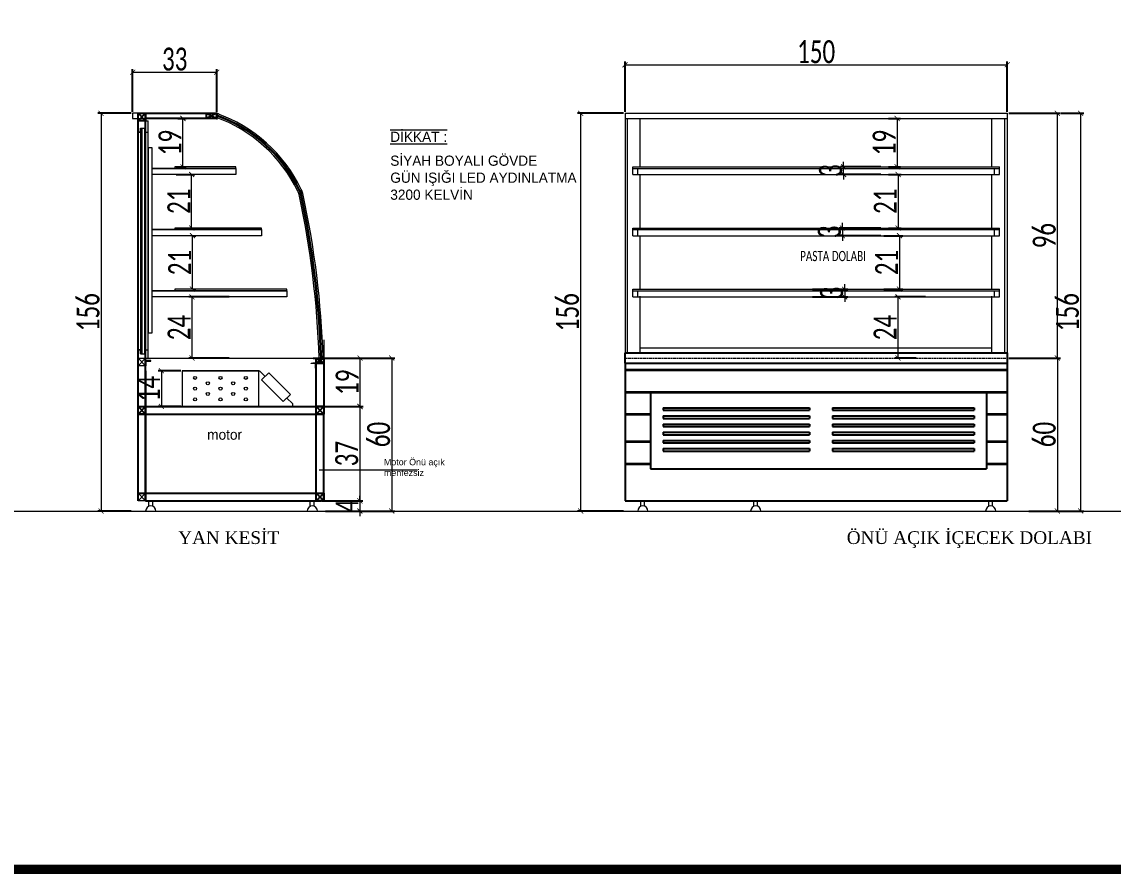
# Model space of a CAD drawing. Header units: millimetres. Extents: x 216897 to 220043, y -96037 to -94755.
# Drawn here: x 219188.3 to 219616.6, y -95339.1 to -95004.8 of the extents above; entities that cross this region are included whole.
import ezdxf

# ---------------------------------------------------------------- set-up
doc = ezdxf.new("R2010")
doc.units = ezdxf.units.MM
doc.header["$PDMODE"] = 2
doc.linetypes.add('DOT', pattern=[6.35, 0, -6.35])
doc.layers.get('0').update_dxf_attribs({"lineweight": 20})
doc.layers.add('PROFIL', color=7, linetype='Continuous')
for name, color, linetype, lineweight in [('t_ahsap', 34, 'Continuous', 25), ('t_cam', 132, 'Continuous', 20), ('t_mermer', 155, 'Continuous', 20), ('t_olcu', 252, 'Continuous', 20), ('t_tarama', 253, 'Continuous', 5), ('t_yazı', 23, 'Continuous', 25)]:
    doc.layers.add(name, color=color, linetype=linetype, lineweight=lineweight)
doc.styles.add('antet', font='arial.ttf')
doc.styles.add('DC_TEXTSTYLE4', font='times.ttf', dxfattribs={"height": 0.2})
doc.styles.add('NESLİ', font='GOTHIC.TTF', dxfattribs={"height": 5})
doc.styles.add('Ölçü50', font='calibri.ttf', dxfattribs={"width": 0.7})
doc.dimstyles.new('olcu10', dxfattribs={"dimtxt": 9, "dimasz": 2, "dimexe": 1.25, "dimexo": 0.625, "dimgap": 0.5, "dimtad": 1, "dimdec": 1, "dimrnd": 0.5, "dimzin": 9, "dimtxsty": 'Ölçü50', "dimblk": 'ARCHTICK', "dimcen": 2, "dimclrd": 256, "dimclre": 256, "dimclrt": 6, "dimazin": 2, "dimtfac": 1, "dimtdec": 1, "dimtix": 1, "dimtmove": 0, "dimatfit": 3, "dimldrblk": 'ARCHTICK', "dimfxl": 1, "dimlwd": -1, "dimarcsym": 0})

# ---------------------------------------------------------------- blocks, each defined once
blk = doc.blocks.new('_ArchTick')
at = {"color": 0, "linetype": 'ByBlock', "const_width": 0.15}
blk.add_lwpolyline([(-0.5, -0.5), (0.5, 0.5)], dxfattribs=at)
blk = doc.blocks.new('*D112')
at = {"layer": 'DEFPOINTS', "color": 0, "transparency": 16777216}
for p in [(219264.8, -95024.55), (219231.8, -95040.67, 0), (219264.8, -95040.67, 0)]:
    blk.add_point(p, dxfattribs=at)
at = {"layer": 't_olcu', "lineweight": -2, "transparency": 16777216}
for p, q in [((219231.8, -95040.04), (219231.8, -95023.3)), ((219264.8, -95040.04), (219264.8, -95023.3))]:
    blk.add_line(p, q, dxfattribs=at)
at = {"layer": 't_olcu', "transparency": 16777216}
blk.add_line((219231.8, -95024.55), (219264.8, -95024.55), dxfattribs=at)
at = {"layer": 't_olcu', "transparency": 16777216, "xscale": 2, "yscale": 2, "zscale": 2, "rotation": 180}
blk.add_blockref('_ArchTick', (219231.8, -95024.55), dxfattribs=at)
at = {"layer": 't_olcu', "transparency": 16777216, "xscale": 2, "yscale": 2, "zscale": 2}
blk.add_blockref('_ArchTick', (219264.8, -95024.55), dxfattribs=at)
at = {"layer": 't_olcu', "color": 6, "transparency": 16777216, "insert": (219248.3, -95019.44), "char_height": 9, "attachment_point": 5, "style": 'Ölçü50'}
blk.add_mtext('33', dxfattribs=at)
blk = doc.blocks.new('*D113')
at = {"layer": 'DEFPOINTS', "color": 0, "transparency": 16777216}
for p in [(219301.98, -95136.67, 0), (219321.07, -95136.67), (219301.98, -95155.67, 0)]:
    blk.add_point(p, dxfattribs=at)
at = {"layer": 't_olcu', "lineweight": -2, "transparency": 16777216}
for p, q in [((219302.6, -95136.67), (219322.32, -95136.67)), ((219302.6, -95155.67), (219322.32, -95155.67))]:
    blk.add_line(p, q, dxfattribs=at)
at = {"layer": 't_olcu', "transparency": 16777216}
blk.add_line((219321.07, -95155.67), (219321.07, -95136.67), dxfattribs=at)
at = {"layer": 't_olcu', "transparency": 16777216, "xscale": 2, "yscale": 2, "zscale": 2}
for p, rotation in [((219321.07, -95136.67), 90), ((219321.07, -95155.67), 270)]:
    blk.add_blockref('_ArchTick', p, dxfattribs=dict(at, rotation=rotation))
at = {"layer": 't_olcu', "color": 6, "transparency": 16777216, "insert": (219315.96, -95146.17), "char_height": 9, "attachment_point": 5, "rotation": 90, "style": 'Ölçü50'}
blk.add_mtext('19', dxfattribs=at)
blk = doc.blocks.new('*D114')
at = {"layer": 'DEFPOINTS', "color": 0, "transparency": 16777216}
for p in [(219251.26, -95141.67, 0), (219243.08, -95155.67), (219251.26, -95155.67, 0)]:
    blk.add_point(p, dxfattribs=at)
at = {"layer": 't_olcu', "lineweight": -2, "transparency": 16777216}
for p, q in [((219250.64, -95141.67), (219241.83, -95141.67)), ((219250.64, -95155.67), (219241.83, -95155.67))]:
    blk.add_line(p, q, dxfattribs=at)
at = {"layer": 't_olcu', "transparency": 16777216}
blk.add_line((219243.08, -95141.67), (219243.08, -95155.67), dxfattribs=at)
at = {"layer": 't_olcu', "transparency": 16777216, "xscale": 2, "yscale": 2, "zscale": 2}
for p, rotation in [((219243.08, -95141.67), 90), ((219243.08, -95155.67), 270)]:
    blk.add_blockref('_ArchTick', p, dxfattribs=dict(at, rotation=rotation))
at = {"layer": 't_olcu', "color": 6, "transparency": 16777216, "insert": (219238.05, -95148.67), "char_height": 9, "attachment_point": 5, "rotation": 90, "style": 'Ölçü50'}
blk.add_mtext('14', dxfattribs=at)
blk = doc.blocks.new('*D115')
at = {"layer": 'DEFPOINTS', "color": 0, "transparency": 16777216}
for p in [(219306.8, -95136.67, 0), (219306.8, -95196.67, 0), (219333.46, -95196.67)]:
    blk.add_point(p, dxfattribs=at)
at = {"layer": 't_olcu', "lineweight": -2, "transparency": 16777216}
for p, q in [((219307.42, -95136.67), (219334.71, -95136.67)), ((219307.42, -95196.67), (219334.71, -95196.67))]:
    blk.add_line(p, q, dxfattribs=at)
at = {"layer": 't_olcu', "transparency": 16777216}
blk.add_line((219333.46, -95136.67), (219333.46, -95196.67), dxfattribs=at)
at = {"layer": 't_olcu', "transparency": 16777216, "xscale": 2, "yscale": 2, "zscale": 2}
for p, rotation in [((219333.46, -95136.67), 90), ((219333.46, -95196.67), 270)]:
    blk.add_blockref('_ArchTick', p, dxfattribs=dict(at, rotation=rotation))
at = {"layer": 't_olcu', "color": 6, "transparency": 16777216, "insert": (219328.35, -95166.67), "char_height": 9, "attachment_point": 5, "rotation": 90, "style": 'Ölçü50'}
blk.add_mtext('60', dxfattribs=at)
blk = doc.blocks.new('*D116')
at = {"layer": 'DEFPOINTS', "color": 0, "transparency": 16777216}
for p in [(219231.8, -95040.67, 0), (219219.41, -95196.67), (219231.9, -95196.67, 0)]:
    blk.add_point(p, dxfattribs=at)
at = {"layer": 't_olcu', "lineweight": -2, "transparency": 16777216}
for p, q in [((219231.17, -95040.67), (219218.16, -95040.67)), ((219231.27, -95196.67), (219218.16, -95196.67))]:
    blk.add_line(p, q, dxfattribs=at)
at = {"layer": 't_olcu', "transparency": 16777216}
blk.add_line((219219.41, -95040.67), (219219.41, -95196.67), dxfattribs=at)
at = {"layer": 't_olcu', "transparency": 16777216, "xscale": 2, "yscale": 2, "zscale": 2}
for p, rotation in [((219219.41, -95040.67), 90), ((219219.41, -95196.67), 270)]:
    blk.add_blockref('_ArchTick', p, dxfattribs=dict(at, rotation=rotation))
at = {"layer": 't_olcu', "color": 6, "transparency": 16777216, "insert": (219214.31, -95118.67), "char_height": 9, "attachment_point": 5, "rotation": 90, "style": 'Ölçü50'}
blk.add_mtext('156', dxfattribs=at)
blk = doc.blocks.new('*D117')
at = {"layer": 'DEFPOINTS', "color": 0, "transparency": 16777216}
for p in [(219305.3, -95155.67, 0), (219305.31, -95192.66, 0), (219320.94, -95192.66)]:
    blk.add_point(p, dxfattribs=at)
at = {"layer": 't_olcu', "lineweight": -2, "transparency": 16777216}
for p, q in [((219305.92, -95155.67), (219322.19, -95155.67)), ((219305.93, -95192.66), (219322.19, -95192.66))]:
    blk.add_line(p, q, dxfattribs=at)
at = {"layer": 't_olcu', "transparency": 16777216}
blk.add_line((219320.94, -95155.67), (219320.94, -95192.66), dxfattribs=at)
at = {"layer": 't_olcu', "transparency": 16777216, "xscale": 2, "yscale": 2, "zscale": 2}
for p, rotation in [((219320.94, -95155.67), 90), ((219320.94, -95192.66), 270)]:
    blk.add_blockref('_ArchTick', p, dxfattribs=dict(at, rotation=rotation))
at = {"layer": 't_olcu', "color": 6, "transparency": 16777216, "insert": (219315.83, -95174.16), "char_height": 9, "attachment_point": 5, "rotation": 90, "style": 'Ölçü50'}
blk.add_mtext('37', dxfattribs=at)
blk = doc.blocks.new('*D101')
at = {"layer": 'DEFPOINTS', "color": 0, "transparency": 16777216}
for p in [(219270.3, -95112.67, 0), (219255.07, -95136.67), (219270.3, -95136.67, 0)]:
    blk.add_point(p, dxfattribs=at)
at = {"layer": 't_olcu', "lineweight": -2, "transparency": 16777216}
for p, q in [((219269.67, -95112.67), (219253.82, -95112.67)), ((219269.67, -95136.67), (219253.82, -95136.67))]:
    blk.add_line(p, q, dxfattribs=at)
at = {"layer": 't_olcu', "transparency": 16777216}
blk.add_line((219255.07, -95112.67), (219255.07, -95136.67), dxfattribs=at)
at = {"layer": 't_olcu', "transparency": 16777216, "xscale": 2, "yscale": 2, "zscale": 2}
for p, rotation in [((219255.07, -95112.67), 90), ((219255.07, -95136.67), 270)]:
    blk.add_blockref('_ArchTick', p, dxfattribs=dict(at, rotation=rotation))
at = {"layer": 't_olcu', "color": 6, "transparency": 16777216, "insert": (219250.01, -95124.67), "char_height": 9, "attachment_point": 5, "rotation": 90, "style": 'Ölçü50'}
blk.add_mtext('24', dxfattribs=at)
blk = doc.blocks.new('*D102')
at = {"layer": 'DEFPOINTS', "color": 0, "transparency": 16777216}
for p in [(219255.07, -95088.67, 0), (219255.29, -95088.67), (219255.07, -95109.67, 0)]:
    blk.add_point(p, dxfattribs=at)
at = {"layer": 't_olcu', "transparency": 16777216}
blk.add_line((219255.29, -95109.67), (219255.29, -95088.67), dxfattribs=at)
at = {"layer": 't_olcu', "lineweight": -2, "transparency": 16777216}
for p, q in [((219255.7, -95088.67), (219256.54, -95088.67)), ((219255.7, -95109.67), (219256.54, -95109.67))]:
    blk.add_line(p, q, dxfattribs=at)
at = {"layer": 't_olcu', "transparency": 16777216, "xscale": 2, "yscale": 2, "zscale": 2}
for p, rotation in [((219255.29, -95088.67), 90), ((219255.29, -95109.67), 270)]:
    blk.add_blockref('_ArchTick', p, dxfattribs=dict(at, rotation=rotation))
at = {"layer": 't_olcu', "color": 6, "transparency": 16777216, "insert": (219250.24, -95099.17), "char_height": 9, "attachment_point": 5, "rotation": 90, "style": 'Ölçü50'}
blk.add_mtext('21', dxfattribs=at)
blk = doc.blocks.new('*D118')
at = {"layer": 'DEFPOINTS', "color": 0, "transparency": 16777216}
for p in [(219248.3, -95064.67, 0), (219254.95, -95064.67), (219248.3, -95085.67, 0)]:
    blk.add_point(p, dxfattribs=at)
at = {"layer": 't_olcu', "lineweight": -2, "transparency": 16777216}
for p, q in [((219248.92, -95064.67), (219256.2, -95064.67)), ((219248.92, -95085.67), (219256.2, -95085.67))]:
    blk.add_line(p, q, dxfattribs=at)
at = {"layer": 't_olcu', "transparency": 16777216}
blk.add_line((219254.95, -95085.67), (219254.95, -95064.67), dxfattribs=at)
at = {"layer": 't_olcu', "transparency": 16777216, "xscale": 2, "yscale": 2, "zscale": 2}
for p, rotation in [((219254.95, -95064.67), 90), ((219254.95, -95085.67), 270)]:
    blk.add_blockref('_ArchTick', p, dxfattribs=dict(at, rotation=rotation))
at = {"layer": 't_olcu', "color": 6, "transparency": 16777216, "insert": (219249.91, -95075.17), "char_height": 9, "attachment_point": 5, "rotation": 90, "style": 'Ölçü50'}
blk.add_mtext('21', dxfattribs=at)
blk = doc.blocks.new('*D119')
at = {"layer": 'DEFPOINTS', "color": 0, "transparency": 16777216}
for p in [(219248.85, -95042.67, 0), (219251.52, -95042.67), (219248.3, -95061.67, 0)]:
    blk.add_point(p, dxfattribs=at)
at = {"layer": 't_olcu', "lineweight": -2, "transparency": 16777216}
for p, q in [((219249.47, -95042.67), (219252.77, -95042.67)), ((219248.92, -95061.67), (219252.77, -95061.67))]:
    blk.add_line(p, q, dxfattribs=at)
at = {"layer": 't_olcu', "transparency": 16777216}
blk.add_line((219251.52, -95061.67), (219251.52, -95042.67), dxfattribs=at)
at = {"layer": 't_olcu', "transparency": 16777216, "xscale": 2, "yscale": 2, "zscale": 2}
for p, rotation in [((219251.52, -95042.67), 90), ((219251.52, -95061.67), 270)]:
    blk.add_blockref('_ArchTick', p, dxfattribs=dict(at, rotation=rotation))
at = {"layer": 't_olcu', "color": 6, "transparency": 16777216, "insert": (219246.41, -95052.17), "char_height": 9, "attachment_point": 5, "rotation": 90, "style": 'Ölçü50'}
blk.add_mtext('19', dxfattribs=at)
blk = doc.blocks.new('*D120')
at = {"layer": 'DEFPOINTS', "color": 0, "transparency": 16777216}
for p in [(219306.9, -95192.66, 0), (219306.9, -95196.67, 0), (219320.94, -95196.67)]:
    blk.add_point(p, dxfattribs=at)
at = {"layer": 't_olcu', "transparency": 16777216}
for p, q in [((219320.94, -95192.66), (219320.94, -95190.66)), ((219320.94, -95192.66), (219320.94, -95196.67)), ((219320.94, -95196.67), (219320.94, -95198.67))]:
    blk.add_line(p, q, dxfattribs=at)
at = {"layer": 't_olcu', "lineweight": -2, "transparency": 16777216}
for p, q in [((219307.52, -95192.66), (219322.19, -95192.66)), ((219307.52, -95196.67), (219322.19, -95196.67))]:
    blk.add_line(p, q, dxfattribs=at)
at = {"layer": 't_olcu', "transparency": 16777216, "xscale": 2, "yscale": 2, "zscale": 2}
for p, rotation in [((219320.94, -95192.66), 270), ((219320.94, -95196.67), 90)]:
    blk.add_blockref('_ArchTick', p, dxfattribs=dict(at, rotation=rotation))
at = {"layer": 't_olcu', "color": 6, "transparency": 16777216, "insert": (219315.92, -95194.66), "char_height": 9, "attachment_point": 5, "rotation": 90, "style": 'Ölçü50'}
blk.add_mtext('4', dxfattribs=at)
blk = doc.blocks.new('*D121')
at = {"layer": 'DEFPOINTS', "color": 0, "transparency": 16777216}
for p in [(219425.03, -95040.67), (219407.59, -95196.67), (219425.03, -95196.67)]:
    blk.add_point(p, dxfattribs=at)
at = {"layer": 't_olcu', "lineweight": -2, "transparency": 16777216}
for p, q in [((219424.41, -95040.67), (219406.34, -95040.67)), ((219424.41, -95196.67), (219406.34, -95196.67))]:
    blk.add_line(p, q, dxfattribs=at)
at = {"layer": 't_olcu', "transparency": 16777216}
blk.add_line((219407.59, -95040.67), (219407.59, -95196.67), dxfattribs=at)
at = {"layer": 't_olcu', "transparency": 16777216, "xscale": 2, "yscale": 2, "zscale": 2}
for p, rotation in [((219407.59, -95040.67), 90), ((219407.59, -95196.67), 270)]:
    blk.add_blockref('_ArchTick', p, dxfattribs=dict(at, rotation=rotation))
at = {"layer": 't_olcu', "color": 6, "transparency": 16777216, "insert": (219402.48, -95118.67), "char_height": 9, "attachment_point": 5, "rotation": 90, "style": 'Ölçü50'}
blk.add_mtext('156', dxfattribs=at)
blk = doc.blocks.new('*D103')
at = {"layer": 'DEFPOINTS', "color": 0, "transparency": 16777216}
for p in [(219575.03, -95136.67, 0), (219582.93, -95196.67, 0), (219594.68, -95196.67)]:
    blk.add_point(p, dxfattribs=at)
at = {"layer": 't_olcu', "lineweight": -2, "transparency": 16777216}
for p, q in [((219575.66, -95136.67), (219595.93, -95136.67)), ((219583.56, -95196.67), (219595.93, -95196.67))]:
    blk.add_line(p, q, dxfattribs=at)
at = {"layer": 't_olcu', "transparency": 16777216}
blk.add_line((219594.68, -95136.67), (219594.68, -95196.67), dxfattribs=at)
at = {"layer": 't_olcu', "transparency": 16777216, "xscale": 2, "yscale": 2, "zscale": 2}
for p, rotation in [((219594.68, -95136.67), 90), ((219594.68, -95196.67), 270)]:
    blk.add_blockref('_ArchTick', p, dxfattribs=dict(at, rotation=rotation))
at = {"layer": 't_olcu', "color": 6, "transparency": 16777216, "insert": (219589.57, -95166.67), "char_height": 9, "attachment_point": 5, "rotation": 90, "style": 'Ölçü50'}
blk.add_mtext('60', dxfattribs=at)
blk = doc.blocks.new('*D122')
at = {"layer": 'DEFPOINTS', "color": 0, "transparency": 16777216}
for p in [(219575.03, -95040.67, 0), (219594.68, -95040.67), (219575.03, -95136.67, 0)]:
    blk.add_point(p, dxfattribs=at)
at = {"layer": 't_olcu', "lineweight": -2, "transparency": 16777216}
for p, q in [((219575.66, -95040.67), (219595.93, -95040.67)), ((219575.66, -95136.67), (219595.93, -95136.67))]:
    blk.add_line(p, q, dxfattribs=at)
at = {"layer": 't_olcu', "transparency": 16777216}
blk.add_line((219594.68, -95136.67), (219594.68, -95040.67), dxfattribs=at)
at = {"layer": 't_olcu', "transparency": 16777216, "xscale": 2, "yscale": 2, "zscale": 2}
for p, rotation in [((219594.68, -95040.67), 90), ((219594.68, -95136.67), 270)]:
    blk.add_blockref('_ArchTick', p, dxfattribs=dict(at, rotation=rotation))
at = {"layer": 't_olcu', "color": 6, "transparency": 16777216, "insert": (219589.57, -95088.67), "char_height": 9, "attachment_point": 5, "rotation": 90, "style": 'Ölçü50'}
blk.add_mtext('96', dxfattribs=at)
blk = doc.blocks.new('*D104')
at = {"layer": 'DEFPOINTS', "color": 0, "transparency": 16777216}
for p in [(219595.6, -95040.67), (219595.08, -95196.67, 0), (219603.79, -95196.67)]:
    blk.add_point(p, dxfattribs=at)
at = {"layer": 't_olcu', "lineweight": -2, "transparency": 16777216}
for p, q in [((219596.23, -95040.67), (219605.04, -95040.67)), ((219595.71, -95196.67), (219605.04, -95196.67))]:
    blk.add_line(p, q, dxfattribs=at)
at = {"layer": 't_olcu', "transparency": 16777216}
blk.add_line((219603.79, -95040.67), (219603.79, -95196.67), dxfattribs=at)
at = {"layer": 't_olcu', "transparency": 16777216, "xscale": 2, "yscale": 2, "zscale": 2}
for p, rotation in [((219603.79, -95040.67), 90), ((219603.79, -95196.67), 270)]:
    blk.add_blockref('_ArchTick', p, dxfattribs=dict(at, rotation=rotation))
at = {"layer": 't_olcu', "color": 6, "transparency": 16777216, "insert": (219598.68, -95118.67), "char_height": 9, "attachment_point": 5, "rotation": 90, "style": 'Ölçü50'}
blk.add_mtext('156', dxfattribs=at)
blk = doc.blocks.new('*D123')
at = {"layer": 'DEFPOINTS', "color": 0, "transparency": 16777216}
for p in [(219575.03, -95021.64), (219425.03, -95040.67, 0), (219575.03, -95040.67)]:
    blk.add_point(p, dxfattribs=at)
at = {"layer": 't_olcu', "lineweight": -2, "transparency": 16777216}
for p, q in [((219425.03, -95040.04), (219425.03, -95020.39)), ((219575.03, -95040.04), (219575.03, -95020.39))]:
    blk.add_line(p, q, dxfattribs=at)
at = {"layer": 't_olcu', "transparency": 16777216}
blk.add_line((219425.03, -95021.64), (219575.03, -95021.64), dxfattribs=at)
at = {"layer": 't_olcu', "transparency": 16777216, "xscale": 2, "yscale": 2, "zscale": 2, "rotation": 180}
blk.add_blockref('_ArchTick', (219425.03, -95021.64), dxfattribs=at)
at = {"layer": 't_olcu', "transparency": 16777216, "xscale": 2, "yscale": 2, "zscale": 2}
blk.add_blockref('_ArchTick', (219575.03, -95021.64), dxfattribs=at)
at = {"layer": 't_olcu', "color": 6, "transparency": 16777216, "insert": (219500.03, -95016.53), "char_height": 9, "attachment_point": 5, "style": 'Ölçü50'}
blk.add_mtext('150', dxfattribs=at)
blk = doc.blocks.new('*D105')
at = {"layer": 'DEFPOINTS', "color": 0, "transparency": 16777216}
for p in [(219527.81, -95042.67, 0), (219527.81, -95061.67, 0), (219531.82, -95061.67)]:
    blk.add_point(p, dxfattribs=at)
at = {"layer": 't_olcu', "lineweight": -2, "transparency": 16777216}
for p, q in [((219528.43, -95042.67), (219533.07, -95042.67)), ((219528.43, -95061.67), (219533.07, -95061.67))]:
    blk.add_line(p, q, dxfattribs=at)
at = {"layer": 't_olcu', "transparency": 16777216}
blk.add_line((219531.82, -95042.67), (219531.82, -95061.67), dxfattribs=at)
at = {"layer": 't_olcu', "transparency": 16777216, "xscale": 2, "yscale": 2, "zscale": 2}
for p, rotation in [((219531.82, -95042.67), 90), ((219531.82, -95061.67), 270)]:
    blk.add_blockref('_ArchTick', p, dxfattribs=dict(at, rotation=rotation))
at = {"layer": 't_olcu', "color": 6, "transparency": 16777216, "insert": (219526.71, -95052.17), "char_height": 9, "attachment_point": 5, "rotation": 90, "style": 'Ölçü50'}
blk.add_mtext('19', dxfattribs=at)
blk = doc.blocks.new('*D106')
at = {"layer": 'DEFPOINTS', "color": 0, "transparency": 16777216}
for p in [(219510.82, -95061.67), (219526.02, -95061.67, 0), (219526.02, -95064.67, 0)]:
    blk.add_point(p, dxfattribs=at)
at = {"layer": 't_olcu', "lineweight": -2, "transparency": 16777216}
for p, q in [((219525.4, -95061.67), (219509.57, -95061.67)), ((219525.4, -95064.67), (219509.57, -95064.67))]:
    blk.add_line(p, q, dxfattribs=at)
at = {"layer": 't_olcu', "transparency": 16777216}
for p, q in [((219510.82, -95061.67), (219510.82, -95059.67)), ((219510.82, -95064.67), (219510.82, -95061.67)), ((219510.82, -95064.67), (219510.82, -95066.67))]:
    blk.add_line(p, q, dxfattribs=at)
at = {"layer": 't_olcu', "transparency": 16777216, "xscale": 2, "yscale": 2, "zscale": 2}
for p, rotation in [((219510.82, -95061.67), 270), ((219510.82, -95064.67), 90)]:
    blk.add_blockref('_ArchTick', p, dxfattribs=dict(at, rotation=rotation))
at = {"layer": 't_olcu', "color": 6, "transparency": 16777216, "insert": (219505.71, -95063.17), "char_height": 9, "attachment_point": 5, "rotation": 90, "style": 'Ölçü50'}
blk.add_mtext('3', dxfattribs=at)
blk = doc.blocks.new('*D107')
at = {"layer": 'DEFPOINTS', "color": 0, "transparency": 16777216}
for p in [(219526.02, -95088.67), (219526.02, -95109.67), (219532.74, -95109.67)]:
    blk.add_point(p, dxfattribs=at)
at = {"layer": 't_olcu', "lineweight": -2, "transparency": 16777216}
for p, q in [((219526.65, -95088.67), (219533.99, -95088.67)), ((219526.65, -95109.67), (219533.99, -95109.67))]:
    blk.add_line(p, q, dxfattribs=at)
at = {"layer": 't_olcu', "transparency": 16777216}
blk.add_line((219532.74, -95088.67), (219532.74, -95109.67), dxfattribs=at)
at = {"layer": 't_olcu', "transparency": 16777216, "xscale": 2, "yscale": 2, "zscale": 2}
for p, rotation in [((219532.74, -95088.67), 90), ((219532.74, -95109.67), 270)]:
    blk.add_blockref('_ArchTick', p, dxfattribs=dict(at, rotation=rotation))
at = {"layer": 't_olcu', "color": 6, "transparency": 16777216, "insert": (219527.69, -95099.17), "char_height": 9, "attachment_point": 5, "rotation": 90, "style": 'Ölçü50'}
blk.add_mtext('21', dxfattribs=at)
blk = doc.blocks.new('*D108')
at = {"layer": 'DEFPOINTS', "color": 0, "transparency": 16777216}
for p in [(219527.81, -95064.67, 0), (219527.81, -95085.67, 0), (219532.19, -95085.67)]:
    blk.add_point(p, dxfattribs=at)
at = {"layer": 't_olcu', "lineweight": -2, "transparency": 16777216}
for p, q in [((219528.43, -95064.67), (219533.44, -95064.67)), ((219528.43, -95085.67), (219533.44, -95085.67))]:
    blk.add_line(p, q, dxfattribs=at)
at = {"layer": 't_olcu', "transparency": 16777216}
blk.add_line((219532.19, -95064.67), (219532.19, -95085.67), dxfattribs=at)
at = {"layer": 't_olcu', "transparency": 16777216, "xscale": 2, "yscale": 2, "zscale": 2}
for p, rotation in [((219532.19, -95064.67), 90), ((219532.19, -95085.67), 270)]:
    blk.add_blockref('_ArchTick', p, dxfattribs=dict(at, rotation=rotation))
at = {"layer": 't_olcu', "color": 6, "transparency": 16777216, "insert": (219527.14, -95075.17), "char_height": 9, "attachment_point": 5, "rotation": 90, "style": 'Ölçü50'}
blk.add_mtext('21', dxfattribs=at)
blk = doc.blocks.new('*D109')
at = {"layer": 'DEFPOINTS', "color": 0, "transparency": 16777216}
for p in [(219510.33, -95088.67), (219526.02, -95085.67, 0), (219526.02, -95088.67, 0)]:
    blk.add_point(p, dxfattribs=at)
at = {"layer": 't_olcu', "transparency": 16777216}
for p, q in [((219510.33, -95085.67), (219510.33, -95083.67)), ((219510.33, -95085.67), (219510.33, -95088.67)), ((219510.33, -95088.67), (219510.33, -95090.67))]:
    blk.add_line(p, q, dxfattribs=at)
at = {"layer": 't_olcu', "lineweight": -2, "transparency": 16777216}
for p, q in [((219525.4, -95085.67), (219509.08, -95085.67)), ((219525.4, -95088.67), (219509.08, -95088.67))]:
    blk.add_line(p, q, dxfattribs=at)
at = {"layer": 't_olcu', "transparency": 16777216, "xscale": 2, "yscale": 2, "zscale": 2}
for p, rotation in [((219510.33, -95085.67), 270), ((219510.33, -95088.67), 90)]:
    blk.add_blockref('_ArchTick', p, dxfattribs=dict(at, rotation=rotation))
at = {"layer": 't_olcu', "color": 6, "transparency": 16777216, "insert": (219505.22, -95087.17), "char_height": 9, "attachment_point": 5, "rotation": 90, "style": 'Ölçü50'}
blk.add_mtext('3', dxfattribs=at)
blk = doc.blocks.new('*D110')
at = {"layer": 'DEFPOINTS', "color": 0, "transparency": 16777216}
for p in [(219543.56, -95112.67, 0), (219532.15, -95136.67), (219539.94, -95136.67, 0)]:
    blk.add_point(p, dxfattribs=at)
at = {"layer": 't_olcu', "lineweight": -2, "transparency": 16777216}
for p, q in [((219542.94, -95112.67), (219530.9, -95112.67)), ((219539.31, -95136.67), (219530.9, -95136.67))]:
    blk.add_line(p, q, dxfattribs=at)
at = {"layer": 't_olcu', "transparency": 16777216}
blk.add_line((219532.15, -95112.67), (219532.15, -95136.67), dxfattribs=at)
at = {"layer": 't_olcu', "transparency": 16777216, "xscale": 2, "yscale": 2, "zscale": 2}
for p, rotation in [((219532.15, -95112.67), 90), ((219532.15, -95136.67), 270)]:
    blk.add_blockref('_ArchTick', p, dxfattribs=dict(at, rotation=rotation))
at = {"layer": 't_olcu', "color": 6, "transparency": 16777216, "insert": (219527.08, -95124.67), "char_height": 9, "attachment_point": 5, "rotation": 90, "style": 'Ölçü50'}
blk.add_mtext('24', dxfattribs=at)
blk = doc.blocks.new('*D111')
at = {"layer": 'DEFPOINTS', "color": 0, "transparency": 16777216}
for p in [(219497.97, -95109.67, 0), (219497.97, -95112.67, 0), (219511.22, -95112.67)]:
    blk.add_point(p, dxfattribs=at)
at = {"layer": 't_olcu', "lineweight": -2, "transparency": 16777216}
for p, q in [((219498.6, -95109.67), (219512.47, -95109.67)), ((219498.6, -95112.67), (219512.47, -95112.67))]:
    blk.add_line(p, q, dxfattribs=at)
at = {"layer": 't_olcu', "transparency": 16777216}
for p, q in [((219511.22, -95109.67), (219511.22, -95107.67)), ((219511.22, -95109.67), (219511.22, -95112.67)), ((219511.22, -95112.67), (219511.22, -95114.67))]:
    blk.add_line(p, q, dxfattribs=at)
at = {"layer": 't_olcu', "transparency": 16777216, "xscale": 2, "yscale": 2, "zscale": 2}
for p, rotation in [((219511.22, -95109.67), 270), ((219511.22, -95112.67), 90)]:
    blk.add_blockref('_ArchTick', p, dxfattribs=dict(at, rotation=rotation))
at = {"layer": 't_olcu', "color": 6, "transparency": 16777216, "insert": (219506.11, -95111.17), "char_height": 9, "attachment_point": 5, "rotation": 90, "style": 'Ölçü50'}
blk.add_mtext('3', dxfattribs=at)

msp = doc.modelspace()

# ---------------------------------------------------------------- linework, layer by layer
for p, q in [((219231.8, -95040.67, 0), (219231.8, -95042.67, 0)), ((219233.9, -95040.67, 0), (219231.8, -95040.67, 0)), ((219260.8, -95040.67, 0), (219260.8, -95042.67, 0)), ((219231.8, -95042.67, 0), (219264.8, -95042.67, 0)), ((219264.8, -95042.4, 0), (219264.8, -95043.03, 0)), ((219272.3, -95062.27, 0), (219239.4, -95062.27, 0)), ((219282.3, -95086.27, 0), (219239.4, -95086.27, 0)), ((219239.4, -95110.27, 0), (219292.3, -95110.27, 0)), ((219292.3, -95110.27, 0), (219239.4, -95110.27, 0)), ((219233.9, -95139.67, 0), (219233.9, -95136.67, 0)), ((219233.9, -95136.67, 0), (219236.9, -95136.67, 0)), ((219236.9, -95136.67, 0), (219233.9, -95139.67, 0)), ((219233.9, -95136.67, 0), (219236.9, -95139.67, 0)), ((219236.9, -95139.67, 0), (219233.9, -95139.67, 0)), ((219236.9, -95136.67, 0), (219236.9, -95139.67, 0)), ((219236.9, -95189.67, 0), (219233.9, -95192.67, 0)), ((219233.9, -95189.67, 0), (219236.9, -95192.67, 0)), ((218087.15, -95196.67), (220043.35, -95196.67))]:
    msp.add_line(p, q)
at = {"color": 0}
msp.add_line((219265.8, -95041.02, 0), (219264.8, -95040.67, 0), dxfattribs=at)
at = {"color": 1}
for p, q in [((219236.9, -95043.67, 0), (219237.9, -95043.67, 0)), ((219233.9, -95048.01, 0), (219234.9, -95048.01, 0)), ((219234.9, -95046.51, 0), (219236.9, -95046.51, 0)), ((219234.9, -95048.01, 0), (219234.9, -95046.51, 0)), ((219234.9, -95046.51, 0), (219236.9, -95046.51, 0)), ((219234.9, -95048.01, 0), (219234.9, -95135.01, 0)), ((219235.4, -95046.51, 0), (219235.4, -95135.01, 0)), ((219236.4, -95046.51, 0), (219236.4, -95135.01, 0)), ((219236.9, -95046.51, 0), (219236.9, -95048.01, 0)), ((219236.9, -95048.01, 0), (219237.9, -95048.01, 0)), ((219236.9, -95048.01, 0), (219237.9, -95048.01, 0)), ((219233.9, -95133.51, 0), (219234.9, -95133.51, 0)), ((219234.9, -95133.51, 0), (219234.9, -95135.01, 0)), ((219234.9, -95135.01, 0), (219236.9, -95135.01, 0)), ((219234.9, -95135.01, 0), (219236.9, -95135.01, 0)), ((219236.9, -95133.51, 0), (219237.9, -95133.51, 0)), ((219236.9, -95133.51, 0), (219237.9, -95133.51, 0))]:
    msp.add_line(p, q, dxfattribs=at)
at = {"color": 1, "ltscale": 2}
msp.add_line((219237.9, -95136.67, 0), (219237.9, -95043.67, 0), dxfattribs=at)
at = {"color": 3}
for p, q in [((219236.9, -95048.01, 0), (219236.9, -95135.01, 0)), ((219236.9, -95135.01, 0), (219236.9, -95133.51, 0)), ((219304.98, -95180.48, 0), (219343.57, -95180.48, 0))]:
    msp.add_line(p, q, dxfattribs=at)
at = {"color": 5}
for p, q in [((219239.4, -95062.27, 0), (219272.3, -95062.27, 0)), ((219239.4, -95086.27, 0), (219282.3, -95086.27, 0)), ((219238.18, -95194.8, 0), (219238.18, -95192.67, 0)), ((219239.69, -95194.83, 0), (219239.69, -95192.67, 0)), ((219301.51, -95194.83, 0), (219301.51, -95192.67, 0)), ((219303.02, -95194.8, 0), (219303.02, -95192.67, 0)), ((219431.22, -95194.83, 0), (219431.22, -95192.67, 0)), ((219432.73, -95194.8, 0), (219432.73, -95192.67, 0)), ((219475.52, -95194.83, 0), (219475.52, -95192.67, 0)), ((219477.03, -95194.8, 0), (219477.03, -95192.67, 0)), ((219567.74, -95194.83, 0), (219567.74, -95192.67, 0)), ((219569.25, -95194.8, 0), (219569.25, -95192.67, 0))]:
    msp.add_line(p, q, dxfattribs=at)
at = {"color": 5, "ltscale": 2}
for p, q in [((219306.9, -95129.67, 0), (219306.8, -95129.67, 0)), ((219306.8, -95129.67, 0), (219306.8, -95136.67, 0)), ((219306.9, -95192.66, 0), (219306.9, -95129.67, 0)), ((219306.81, -95192.66, 0), (219306.9, -95192.66, 0))]:
    msp.add_line(p, q, dxfattribs=at)
at = {"ltscale": 2}
for p, q in [((219303.8, -95158.67, 0), (219303.8, -95136.67, 0)), ((219306.81, -95158.67, 0), (219306.8, -95136.67, 0))]:
    msp.add_line(p, q, dxfattribs=at)
at = {"color": 252, "const_width": 3.74, "elevation": 0}
msp.add_lwpolyline([(218366.59, -95337.25), (218366.59, -94757.25), (219972.98, -94757.25), (219972.98, -95337.25)], close=True, dxfattribs=at)
at = {"color": 1, "flags": 128}
for points in [[(219234.9, -95046.51), (219234.9, -95048.01), (219233.9, -95048.01)], [(219234.9, -95135.01), (219234.9, -95133.51), (219233.9, -95133.51)]]:
    msp.add_lwpolyline(points, dxfattribs=at)
at = {"color": 5, "flags": 128}
for points in [[(219239.4, -95054.15), (219237.9, -95054.15), (219237.9, -95107.1), (219237.9, -95126.73), (219239.4, -95126.73), (219239.4, -95054.15)], [(219237.1, -95139.67), (219237.1, -95137.87), (219238.9, -95137.87), (219238.9, -95137.67), (219236.9, -95137.67), (219236.9, -95139.67), (219237.1, -95139.67)], [(219303.6, -95140.67), (219303.6, -95138.87), (219301.8, -95138.87), (219301.8, -95138.67), (219303.8, -95138.67), (219303.8, -95140.67), (219303.6, -95140.67)], [(219251.26, -95155.67), (219281.26, -95155.67), (219281.26, -95141.67), (219251.26, -95141.67), (219251.26, -95155.67)]]:
    msp.add_lwpolyline(points, close=True, dxfattribs=at)
at = {"elevation": 0}
for points in [[(219239.4, -95062.27), (219272.3, -95062.27), (219272.3, -95064.67), (219239.4, -95064.67)], [(219239.4, -95086.27), (219282.3, -95086.27), (219282.3, -95088.67), (219239.4, -95088.67)], [(219239.4, -95110.27), (219292.3, -95110.27), (219292.3, -95112.67), (219239.4, -95112.67)]]:
    msp.add_lwpolyline(points, close=True, dxfattribs=at)
at = {"flags": 128}
for points in [[(219272.3, -95061.67), (219248.3, -95061.67), (219248.3, -95062.27), (219272.3, -95062.27), (219272.3, -95061.67)], [(219282.3, -95085.67), (219248.3, -95085.67), (219248.3, -95086.27), (219282.3, -95086.27), (219282.3, -95085.67)], [(219292.3, -95109.67), (219248.3, -95109.67), (219248.3, -95110.27), (219292.3, -95110.27), (219292.3, -95109.67)], [(219236.9, -95192.67), (219233.9, -95192.67), (219233.9, -95189.67), (219236.9, -95189.67), (219236.9, -95192.67)]]:
    msp.add_lwpolyline(points, close=True, dxfattribs=at)
at = {"color": 5, "ltscale": 2, "flags": 128}
msp.add_lwpolyline([(219238.9, -95137.67), (219236.9, -95137.67), (219236.9, -95136.67), (219303.8, -95136.67), (219303.8, -95138.67), (219302.8, -95138.67), (219302.8, -95138.47)], dxfattribs=at)
at = {"color": 5, "flags": 128}
for points in [[(219251.26, -95141.67), (219281.59, -95141.67), (219283.79, -95143.87)], [(219292.27, -95152.35), (219294.48, -95154.56), (219294.48, -95155.67)]]:
    msp.add_lwpolyline(points, dxfattribs=at)
at = {"color": 1, "flags": 128}
msp.add_lwpolyline([(219285.2, -95142.45), (219282.38, -95145.28), (219290.86, -95153.77), (219293.69, -95150.94), (219285.2, -95142.45)], close=True, dxfattribs=at)
at = {"color": 5}
for centre in [(219256.31, -95144.45, 0), (219266.26, -95144.45, 0), (219276.22, -95144.45, 0), (219256.31, -95148.67, 0), (219261.29, -95146.56, 0), (219266.26, -95148.67, 0), (219271.24, -95146.56, 0), (219276.22, -95148.67, 0), (219256.31, -95152.88, 0), (219261.29, -95150.77, 0), (219266.26, -95152.88, 0), (219271.24, -95150.77, 0), (219276.22, -95152.88, 0)]:
    msp.add_circle(centre, 0.6, dxfattribs=at)
at = {"color": 3}
for centre, radius, start, end in [((219245.37, -95095.75, 0), 57.38, 25.6171, 70.5402), ((219245.37, -95095.75, 0), 57.77, 25.6189, 70.544), ((219245.37, -95095.75, 0), 58.35, 25.6217, 70.5497), ((219245.37, -95095.75, 0), 56.79, 25.6142, 70.5343), ((219288.99, -95074.89, 0), 8.45, 16.3585, 25.8946), ((219288.99, -95074.89, 0), 9.03, 16.3585, 25.8946), ((219288.99, -95074.89, 0), 9.42, 16.3585, 25.8946), ((219288.99, -95074.89, 0), 10, 16.3585, 25.8946), ((218943.68, -95148.69, 0), 363.08, 1.898, 12.1825), ((218943.67, -95148.69, 0), 361.53, 1.9065, 12.1648), ((218943.68, -95148.69, 0), 362.11, 1.9033, 12.1715), ((218943.68, -95148.69, 0), 362.5, 1.9012, 12.1759)]:
    msp.add_arc(centre, radius, start, end, dxfattribs=at)
at = {"color": 5}
for centre in [(219238.9, -95196.67, 0), (219302.31, -95196.67, 0), (219432.02, -95196.67, 0), (219476.32, -95196.67, 0), (219568.54, -95196.67, 0)]:
    msp.add_arc(centre, 2, 0, 180, dxfattribs=at)
at = {"layer": 'PROFIL'}
for p, q in [((219236.9, -95040.67, 0), (219233.9, -95043.67, 0)), ((219233.9, -95040.67, 0), (219236.9, -95043.67, 0)), ((219233.9, -95192.67, 0), (219233.9, -95040.67, 0)), ((219233.9, -95192.67, 0), (219233.9, -95040.67, 0)), ((219236.9, -95042.67, 0), (219236.9, -95040.67, 0)), ((219236.9, -95040.67, 0), (219260.8, -95040.67, 0)), ((219236.9, -95136.67, 0), (219236.9, -95040.67, 0)), ((219264.8, -95040.67, 0), (219260.8, -95042.67, 0)), ((219260.8, -95040.67, 0), (219264.8, -95042.67, 0)), ((219260.8, -95042.67, 0), (219236.9, -95042.67, 0)), ((219236.9, -95192.67, 0), (219236.9, -95136.67, 0)), ((219306.8, -95136.67, 0), (219303.8, -95138.67, 0)), ((219303.8, -95136.67, 0), (219306.8, -95138.67, 0)), ((219236.9, -95141.67, 0), (219236.9, -95192.67, 0)), ((219236.9, -95155.67, 0), (219233.9, -95158.67, 0)), ((219233.9, -95155.67, 0), (219236.9, -95158.67, 0)), ((219233.9, -95155.67, 0), (219306.8, -95155.67, 0)), ((219306.8, -95155.67, 0), (219303.8, -95158.67, 0)), ((219303.8, -95155.67, 0), (219306.8, -95158.67, 0)), ((219233.9, -95158.67, 0), (219306.8, -95158.67, 0)), ((219303.81, -95192.66, 0), (219303.81, -95158.66, 0)), ((219306.81, -95192.66, 0), (219306.81, -95158.66, 0)), ((219306.81, -95192.66, 0), (219306.81, -95158.66, 0)), ((219233.9, -95189.67, 0), (219306.81, -95189.66, 0)), ((219306.81, -95189.66, 0), (219303.81, -95192.66, 0)), ((219303.81, -95189.66, 0), (219306.81, -95192.66, 0)), ((219236.9, -95192.67, 0), (219305.6, -95192.66, 0))]:
    msp.add_line(p, q, dxfattribs=at)
at = {"layer": 'PROFIL', "flags": 128}
for points in [[(219236.9, -95043.67), (219233.9, -95043.67), (219233.9, -95040.67), (219236.9, -95040.67), (219236.9, -95043.67)], [(219264.8, -95042.67), (219260.8, -95042.67), (219260.8, -95040.67), (219264.8, -95040.67), (219264.8, -95042.67)], [(219306.8, -95138.67), (219303.8, -95138.67), (219303.8, -95136.67), (219306.8, -95136.67), (219306.8, -95138.67)], [(219303.8, -95138.67), (219306.8, -95138.67), (219306.8, -95155.67), (219303.8, -95155.67), (219303.8, -95138.67)], [(219236.9, -95158.67), (219233.9, -95158.67), (219233.9, -95155.67), (219236.9, -95155.67), (219236.9, -95158.67)], [(219306.8, -95158.67), (219303.8, -95158.67), (219303.8, -95155.67), (219306.8, -95155.67), (219306.8, -95158.67)], [(219306.81, -95192.66), (219303.81, -95192.66), (219303.81, -95189.66), (219306.81, -95189.66), (219306.81, -95192.66)]]:
    msp.add_lwpolyline(points, close=True, dxfattribs=at)
at = {"layer": 't_ahsap'}
for p, q in [((219425.03, -95138.67, 0), (219425.03, -95192.67, 0)), ((219575.03, -95138.67, 0), (219575.03, -95192.67, 0)), ((219425.03, -95141.17, 0), (219575.03, -95141.17, 0)), ((219425.03, -95141.47, 0), (219575.03, -95141.47, 0)), ((219425.03, -95149.87, 0), (219575.03, -95149.87, 0)), ((219425.03, -95150.17, 0), (219575.03, -95150.17, 0)), ((219435.03, -95150.17, 0), (219566.93, -95150.17, 0)), ((219435.03, -95150.17, 0), (219435.03, -95180.17, 0)), ((219566.93, -95150.17, 0), (219566.93, -95180.17, 0)), ((219566.93, -95150.17, 0), (219575.03, -95150.17, 0)), ((219440.03, -95156.17, 0), (219497.37, -95156.17, 0)), ((219440.03, -95156.17, 0), (219440.03, -95157.17, 0)), ((219440.03, -95157.17, 0), (219497.37, -95157.17, 0)), ((219497.37, -95156.17, 0), (219497.37, -95157.17, 0)), ((219506.44, -95156.17, 0), (219562.03, -95156.17, 0)), ((219506.44, -95156.17, 0), (219506.44, -95157.17, 0)), ((219506.44, -95157.17, 0), (219562.03, -95157.17, 0)), ((219562.03, -95156.17, 0), (219562.03, -95157.17, 0)), ((219425.03, -95158.57, 0), (219435.03, -95158.57, 0)), ((219425.03, -95158.87, 0), (219435.03, -95158.87, 0)), ((219440.03, -95159.37, 0), (219497.37, -95159.37, 0)), ((219440.03, -95159.37, 0), (219440.03, -95160.37, 0)), ((219440.03, -95160.37, 0), (219497.37, -95160.37, 0)), ((219497.37, -95159.37, 0), (219497.37, -95160.37, 0)), ((219506.44, -95159.37, 0), (219562.03, -95159.37, 0)), ((219506.44, -95159.37, 0), (219506.44, -95160.37, 0)), ((219506.44, -95160.37, 0), (219562.03, -95160.37, 0)), ((219562.03, -95159.37, 0), (219562.03, -95160.37, 0)), ((219566.93, -95158.57, 0), (219575.03, -95158.57, 0)), ((219566.93, -95158.87, 0), (219575.03, -95158.87, 0)), ((219440.03, -95162.57, 0), (219440.03, -95163.57, 0)), ((219440.03, -95162.57, 0), (219497.37, -95162.57, 0)), ((219440.03, -95163.57, 0), (219497.37, -95163.57, 0)), ((219440.03, -95165.77, 0), (219440.03, -95166.77, 0)), ((219440.03, -95165.77, 0), (219497.37, -95165.77, 0)), ((219497.37, -95162.57, 0), (219497.37, -95163.57, 0)), ((219497.37, -95165.77, 0), (219497.37, -95166.77, 0)), ((219506.44, -95162.57, 0), (219506.44, -95163.57, 0)), ((219506.44, -95162.57, 0), (219562.03, -95162.57, 0)), ((219506.44, -95163.57, 0), (219562.03, -95163.57, 0)), ((219506.44, -95165.77, 0), (219506.44, -95166.77, 0)), ((219506.44, -95165.77, 0), (219562.03, -95165.77, 0)), ((219562.03, -95162.57, 0), (219562.03, -95163.57, 0)), ((219562.03, -95165.77, 0), (219562.03, -95166.77, 0)), ((219425.03, -95169.27, 0), (219435.03, -95169.27, 0)), ((219425.03, -95169.57, 0), (219435.03, -95169.57, 0)), ((219440.03, -95166.77, 0), (219497.37, -95166.77, 0)), ((219440.03, -95168.97, 0), (219440.03, -95169.97, 0)), ((219440.03, -95168.97, 0), (219497.37, -95168.97, 0)), ((219440.03, -95169.97, 0), (219497.37, -95169.97, 0)), ((219497.37, -95168.97, 0), (219497.37, -95169.97, 0)), ((219506.44, -95166.77, 0), (219562.03, -95166.77, 0)), ((219506.44, -95168.97, 0), (219506.44, -95169.97, 0)), ((219506.44, -95168.97, 0), (219562.03, -95168.97, 0)), ((219506.44, -95169.97, 0), (219562.03, -95169.97, 0)), ((219562.03, -95168.97, 0), (219562.03, -95169.97, 0)), ((219566.93, -95169.27, 0), (219575.03, -95169.27, 0)), ((219566.93, -95169.57, 0), (219575.03, -95169.57, 0)), ((219440.03, -95172.17, 0), (219440.03, -95173.17, 0)), ((219440.03, -95172.17, 0), (219497.37, -95172.17, 0)), ((219440.03, -95173.17, 0), (219497.37, -95173.17, 0)), ((219497.37, -95172.17, 0), (219497.37, -95173.17, 0)), ((219506.44, -95172.17, 0), (219506.44, -95173.17, 0)), ((219506.44, -95172.17, 0), (219562.03, -95172.17, 0)), ((219506.44, -95173.17, 0), (219562.03, -95173.17, 0)), ((219562.03, -95172.17, 0), (219562.03, -95173.17, 0)), ((219425.03, -95177.97, 0), (219435.03, -95177.97, 0)), ((219425.03, -95178.27, 0), (219435.03, -95178.27, 0)), ((219566.93, -95177.97, 0), (219575.03, -95177.97, 0)), ((219566.93, -95178.27, 0), (219575.03, -95178.27, 0)), ((219435.03, -95180.17, 0), (219566.93, -95180.17, 0)), ((219425.03, -95192.67, 0), (219575.03, -95192.67, 0))]:
    msp.add_line(p, q, dxfattribs=at)
at = {"layer": 't_cam'}
for p, q in [((219425.03, -95040.67, 0), (219505.03, -95040.67, 0)), ((219425.03, -95040.67, 0), (219425.03, -95134.67, 0)), ((219505.03, -95040.67, 0), (219575.03, -95040.67, 0)), ((219575.03, -95040.67, 0), (219575.03, -95134.67, 0)), ((219425.03, -95042.67, 0), (219505.03, -95042.67, 0)), ((219426.03, -95134.67, 0), (219426.03, -95042.67, 0)), ((219431.03, -95061.67, 0), (219431.03, -95042.67, 0)), ((219505.03, -95042.67, 0), (219575.03, -95042.67, 0)), ((219569.03, -95061.67, 0), (219569.03, -95042.67, 0)), ((219574.03, -95134.67, 0), (219574.03, -95042.67, 0)), ((219428.03, -95061.67, 0), (219572.03, -95061.67, 0)), ((219428.03, -95064.67, 0), (219428.03, -95061.67, 0)), ((219428.03, -95062.27, 0), (219572.03, -95062.27, 0)), ((219430.03, -95064.67, 0), (219430.03, -95062.27, 0)), ((219570.03, -95064.67, 0), (219570.03, -95062.27, 0)), ((219572.03, -95064.67, 0), (219572.03, -95061.67, 0)), ((219428.03, -95064.67, 0), (219572.03, -95064.67, 0)), ((219428.03, -95064.67, 0), (219572.03, -95064.67, 0)), ((219431.03, -95085.67, 0), (219431.03, -95064.67, 0)), ((219569.03, -95085.67, 0), (219569.03, -95064.67, 0)), ((219428.03, -95085.67, 0), (219572.03, -95085.67, 0)), ((219428.03, -95088.67, 0), (219428.03, -95085.67, 0)), ((219428.03, -95086.27, 0), (219572.03, -95086.27, 0)), ((219428.03, -95088.67, 0), (219572.03, -95088.67, 0)), ((219428.03, -95088.67, 0), (219572.03, -95088.67, 0)), ((219430.03, -95088.67, 0), (219430.03, -95086.27, 0)), ((219431.03, -95109.67, 0), (219431.03, -95088.67, 0)), ((219431.03, -95109.67, 0), (219431.03, -95088.67, 0)), ((219569.03, -95109.67, 0), (219569.03, -95088.67, 0)), ((219569.03, -95109.67, 0), (219569.03, -95088.67, 0)), ((219570.03, -95088.67, 0), (219570.03, -95086.27, 0)), ((219572.03, -95088.67, 0), (219572.03, -95085.67, 0)), ((219428.03, -95109.67, 0), (219572.03, -95109.67, 0)), ((219428.03, -95112.67, 0), (219428.03, -95109.67, 0)), ((219428.03, -95110.27, 0), (219572.03, -95110.27, 0)), ((219430.03, -95112.67, 0), (219430.03, -95110.27, 0)), ((219570.03, -95112.67, 0), (219570.03, -95110.27, 0)), ((219572.03, -95112.67, 0), (219572.03, -95109.67, 0)), ((219428.03, -95112.67, 0), (219572.03, -95112.67, 0)), ((219428.03, -95112.67, 0), (219572.03, -95112.67, 0)), ((219431.03, -95132.67, 0), (219431.03, -95112.41, 0)), ((219431.03, -95134.67, 0), (219431.03, -95112.67, 0)), ((219569.03, -95132.67, 0), (219569.03, -95112.41, 0)), ((219569.03, -95134.67, 0), (219569.03, -95112.67, 0)), ((219431.03, -95132.67, 0), (219569.03, -95132.67, 0))]:
    msp.add_line(p, q, dxfattribs=at)
at = {"layer": 't_mermer', "lineweight": 25}
for p, q in [((219425.03, -95134.67, 0), (219575.03, -95134.67, 0)), ((219425.03, -95138.67, 0), (219425.03, -95134.67, 0)), ((219575.03, -95134.67, 0), (219575.03, -95138.67, 0)), ((219425.03, -95138.67, 0), (219575.03, -95138.67, 0))]:
    msp.add_line(p, q, dxfattribs=at)
at = {"layer": 't_tarama', "linetype": 'DOT', "ltscale": 0.1}
msp.add_line((219425.03, -95136.67, 0), (219575.03, -95136.67, 0), dxfattribs=at)

# ---------------------------------------------------------------- texts
at = {"style": 'DC_TEXTSTYLE4'}
for s, p in [('YAN KESİT ', (219249.66, -95209.61, 0)), ('ÖNÜ AÇIK İÇECEK DOLABI', (219512.03, -95209.61, 0))]:
    msp.add_text(s, height=5, dxfattribs=at).set_placement(p)
at = {"char_height": 4, "attachment_point": 1, "style": 'NESLİ'}
for s, width, insert in [('{\\L\\ODİKKAT :}', 89.1718, (219332.9, -95047.89, 0)), ('SİYAH BOYALI GÖVDE\\PGÜN IŞIĞI LED AYDINLATMA \\P3200 KELVİN', 89.1718, (219332.9, -95057.25, 0)), ('motor', 24.0321, (219261.05, -95164.71, 0))]:
    msp.add_mtext_dynamic_manual_height_columns(s, width=width, gutter_width=20, heights=[0], dxfattribs=dict(at, insert=insert))
at = {"color": 3, "insert": (219330.4, -95176.22, 0), "char_height": 2.5, "attachment_point": 1, "style": 'antet'}
msp.add_mtext_dynamic_manual_height_columns('Motor Önü açık menfezsiz', width=30.0185, gutter_width=12.5, heights=[0], dxfattribs=at)
at = {"layer": 't_yazı', "insert": (219493.74, -95094.65, 0), "char_height": 4, "width": 58.0682, "attachment_point": 1, "style": 'Ölçü50'}
msp.add_mtext('PASTA DOLABI', dxfattribs=at)

# ---------------------------------------------------------------- dimensions: what is measured, and where the dimension line sits
at = {"layer": 't_olcu'}
for base, p1, p2, picture, middle in [((219575.03, -95021.64, 0), (219425.03, -95040.67, 0), (219575.03, -95040.67, 0), '*D123', (219500.03, -95016.53, 0)), ((219264.8, -95024.55, 0), (219231.8, -95040.67, 0), (219264.8, -95040.67, 0), '*D112', (219248.3, -95019.44, 0))]:
    dim = msp.add_linear_dim(base=base, p1=p1, p2=p2, dimstyle='olcu10', dxfattribs=at)
    dim.commit()
    dim.dimension.update_dxf_attribs({"geometry": picture, "text_midpoint": middle})
for base, p1, p2, picture, middle in [((219219.41, -95196.67, 0), (219231.8, -95040.67, 0), (219231.9, -95196.67, 0), '*D116', (219214.31, -95118.67, 0)), ((219251.52, -95042.67, 0), (219248.3, -95061.67, 0), (219248.85, -95042.67, 0), '*D119', (219246.41, -95052.17, 0)), ((219407.59, -95196.67, 0), (219425.03, -95040.67, 0), (219425.03, -95196.67, 0), '*D121', (219402.48, -95118.67, 0)), ((219531.82, -95061.67, 0), (219527.81, -95042.67, 0), (219527.81, -95061.67, 0), '*D105', (219526.71, -95052.17, 0)), ((219594.68, -95040.67, 0), (219575.03, -95136.67, 0), (219575.03, -95040.67, 0), '*D122', (219589.57, -95088.67, 0)), ((219603.79, -95196.67, 0), (219595.6, -95040.67, 0), (219595.08, -95196.67, 0), '*D104', (219598.68, -95118.67, 0)), ((219254.95, -95064.67, 0), (219248.3, -95085.67, 0), (219248.3, -95064.67, 0), '*D118', (219249.91, -95075.17, 0)), ((219510.82, -95061.67, 0), (219526.02, -95064.67, 0), (219526.02, -95061.67, 0), '*D106', (219505.71, -95063.17, 0)), ((219532.19, -95085.67, 0), (219527.81, -95064.67, 0), (219527.81, -95085.67, 0), '*D108', (219527.14, -95075.17, 0)), ((219510.33, -95088.67, 0), (219526.02, -95085.67, 0), (219526.02, -95088.67, 0), '*D109', (219505.22, -95087.17, 0)), ((219255.29, -95088.67, 0), (219255.07, -95109.67, 0), (219255.07, -95088.67, 0), '*D102', (219250.24, -95099.17, 0)), ((219532.74, -95109.67, 0), (219526.02, -95088.67, 0), (219526.02, -95109.67, 0), '*D107', (219527.69, -95099.17, 0)), ((219511.22, -95112.67, 0), (219497.97, -95109.67, 0), (219497.97, -95112.67, 0), '*D111', (219506.11, -95111.17, 0)), ((219255.07, -95136.67, 0), (219270.3, -95112.67, 0), (219270.3, -95136.67, 0), '*D101', (219250.01, -95124.67, 0)), ((219532.15, -95136.67, 0), (219543.56, -95112.67, 0), (219539.94, -95136.67, 0), '*D110', (219527.08, -95124.67, 0)), ((219321.07, -95136.67, 0), (219301.98, -95155.67, 0), (219301.98, -95136.67, 0), '*D113', (219315.96, -95146.17, 0)), ((219333.46, -95196.67, 0), (219306.8, -95136.67, 0), (219306.8, -95196.67, 0), '*D115', (219328.35, -95166.67, 0)), ((219594.68, -95196.67, 0), (219575.03, -95136.67, 0), (219582.93, -95196.67, 0), '*D103', (219589.57, -95166.67, 0)), ((219320.94, -95192.66, 0), (219305.3, -95155.67, 0), (219305.31, -95192.66, 0), '*D117', (219315.83, -95174.16, 0)), ((219320.94, -95196.67, 0), (219306.9, -95192.66, 0), (219306.9, -95196.67, 0), '*D120', (219315.92, -95194.66, 0))]:
    dim = msp.add_linear_dim(base=base, p1=p1, p2=p2, angle=90, dimstyle='olcu10', dxfattribs=at)
    dim.commit()
    dim.dimension.update_dxf_attribs({"geometry": picture, "text_midpoint": middle})
dim = msp.add_linear_dim(base=(219243.08, -95155.67, 0), p1=(219251.26, -95141.67, 0), p2=(219251.26, -95155.67, 0), angle=90, dimstyle='olcu10', dxfattribs=at)
dim.commit()
dim.dimension.update_dxf_attribs({"geometry": '*D114', "text_midpoint": (219243.08, -95148.67, 0), "dimtype": 160})

doc.saveas('drawing.dxf')
